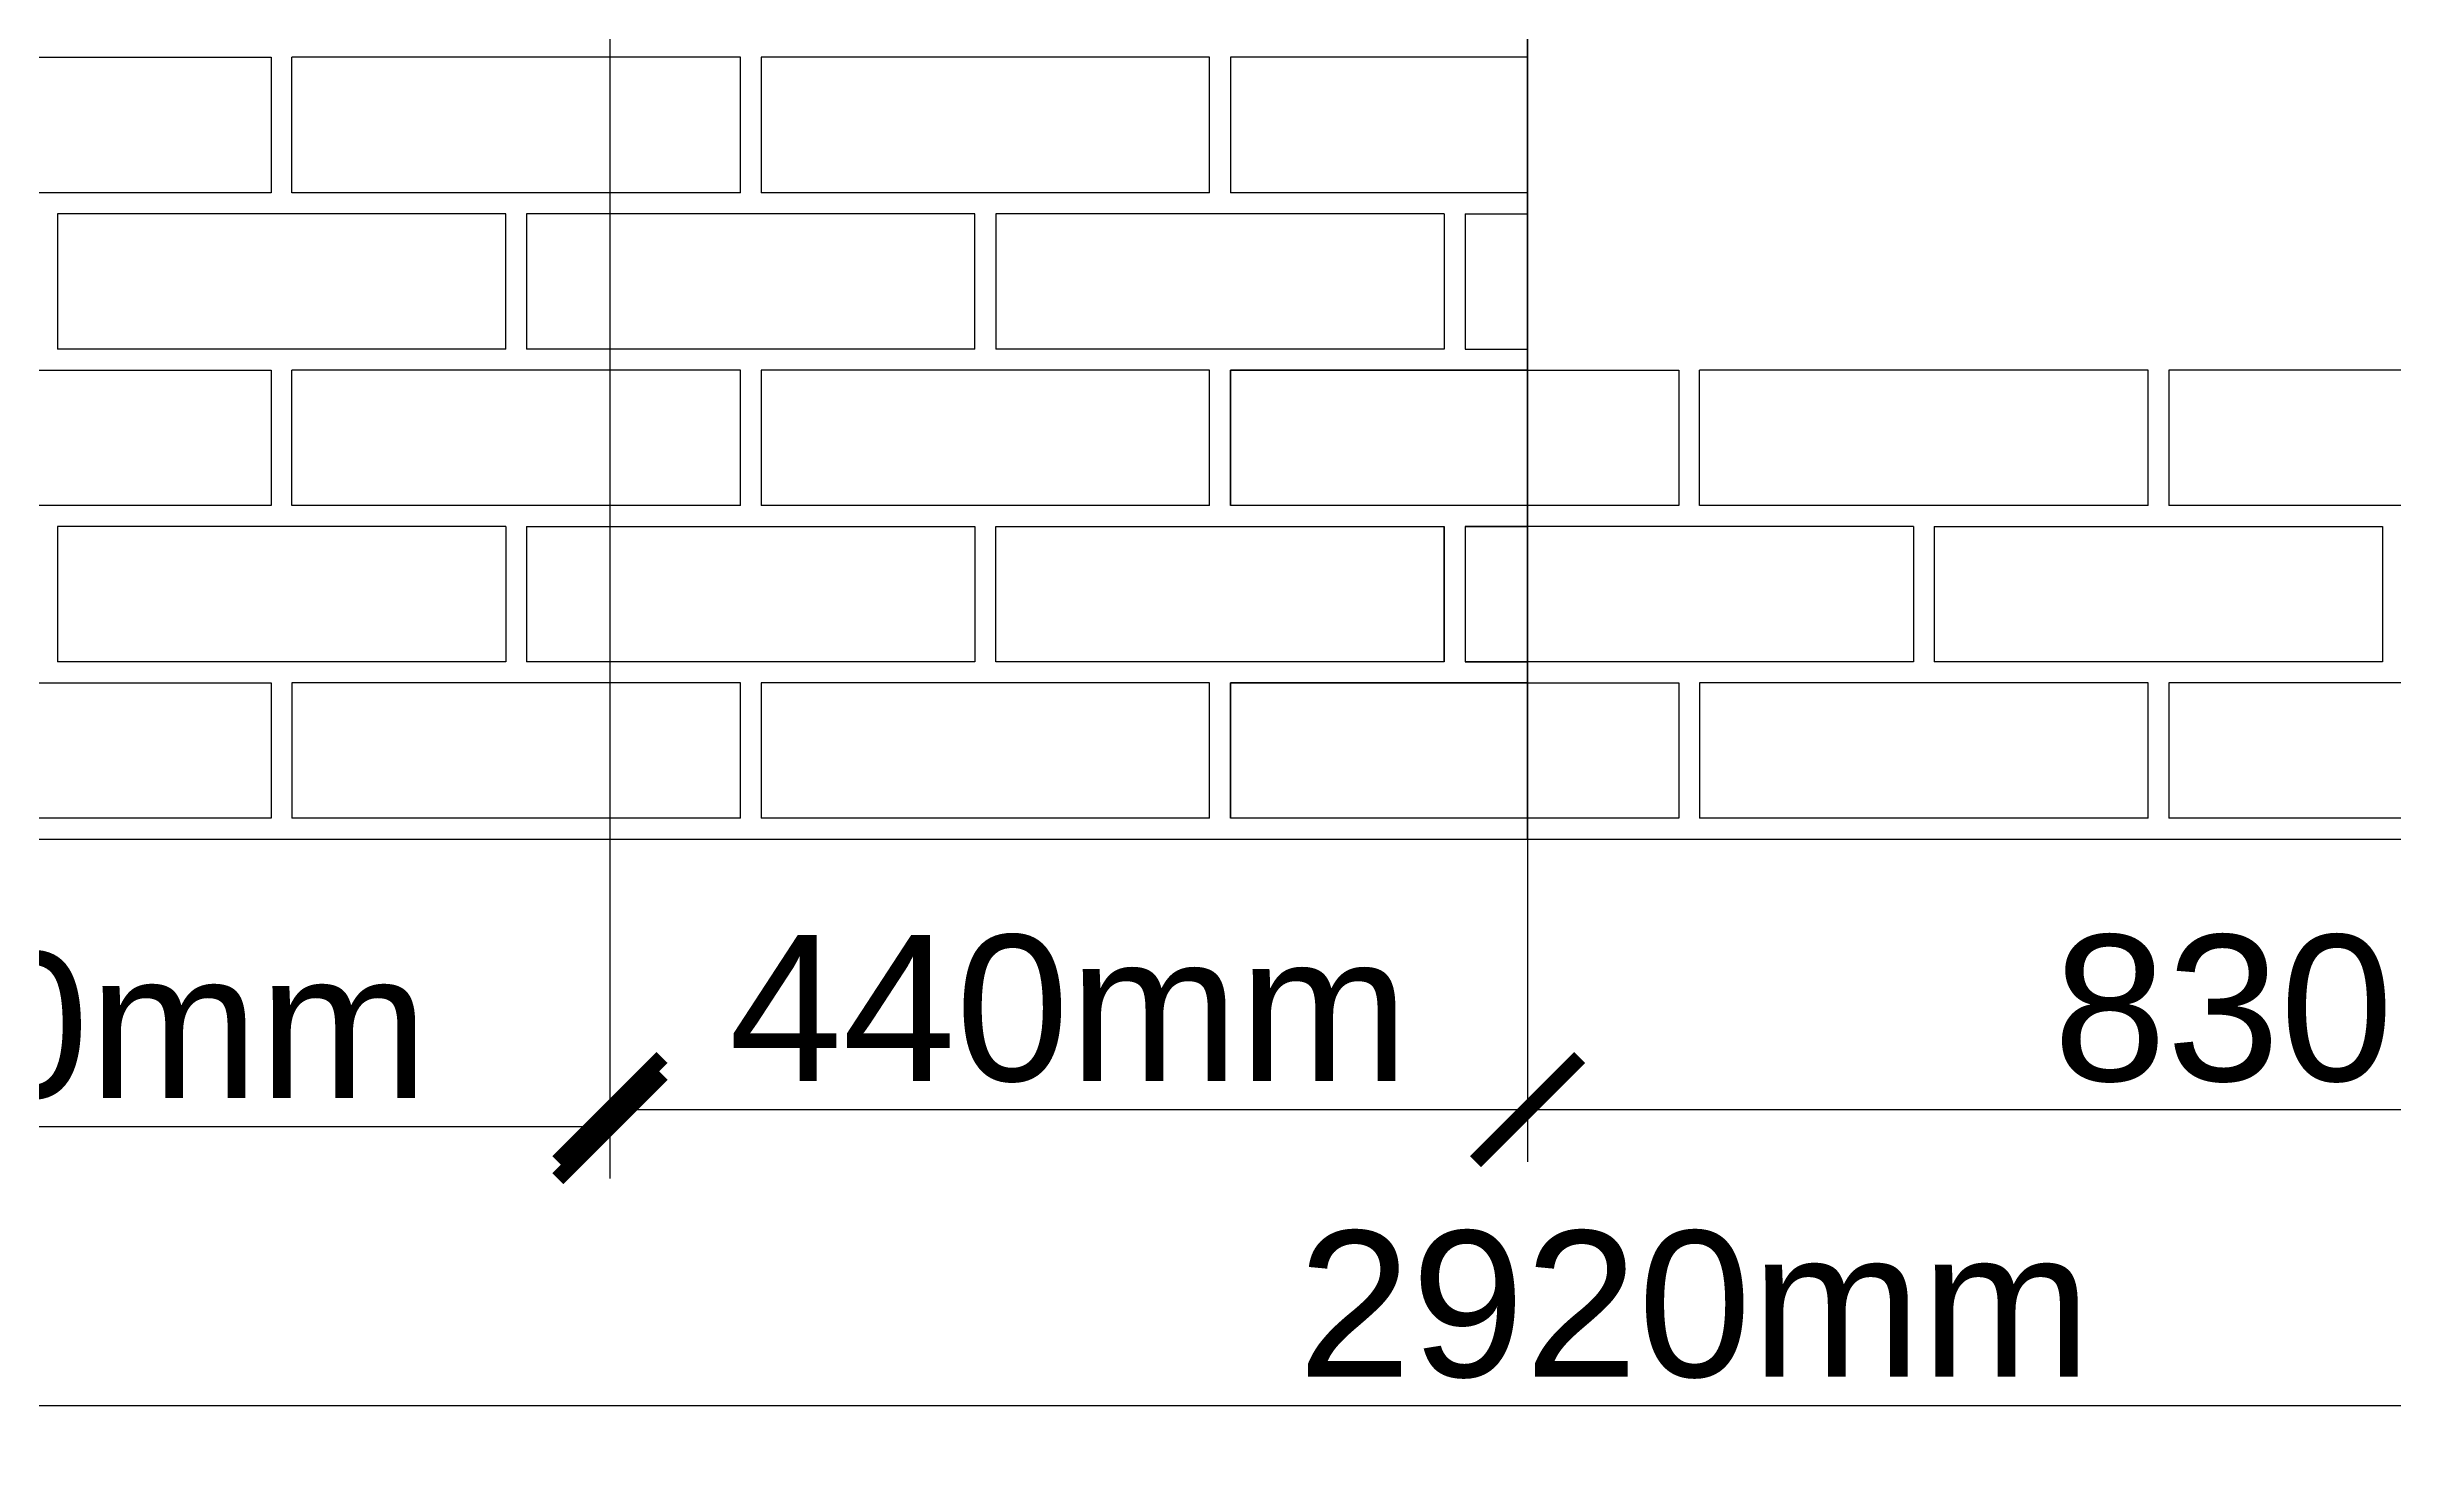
# Model space of a CAD drawing. Header units: millimetres. Extents: x -11841 to 102317, y -68819 to 40378.
# Drawn here: x 72877 to 74002, y 2588 to 3268 of the extents above; entities that cross this region are included whole.
import ezdxf

# ---------------------------------------------------------------- set-up
doc = ezdxf.new("R2010")
doc.units = ezdxf.units.MM
doc.styles.get("Standard").update_dxf_attribs({"font": 'Arial.ttf'})
doc.dimstyles.new('JRMStyle', dxfattribs={"dimtxt": 3.5, "dimasz": 2.5, "dimexe": 1.25, "dimexo": 0.625, "dimtad": 1, "dimdec": 0, "dimdsep": 46, "dimtxsty": 'Standard', "dimblk": 'ARCHTICK', "dimblk1": 'ARCHTICK', "dimblk2": 'ARCHTICK', "dimcen": 2.5, "dimadec": 0, "dimazin": 0, "dimtfac": 1, "dimtdec": 0, "dimtmove": 0, "dimatfit": 3, "dimldrblk": 'ARCHTICK', "dimfxl": 1, "dimarcsym": 0})

# ---------------------------------------------------------------- blocks, each defined once
blk = doc.blocks.new('_ArchTick')
at = {"color": 0, "linetype": 'ByBlock', "const_width": 0.15}
blk.add_lwpolyline([(-0.5, -0.5), (0.5, 0.5)], dxfattribs=at)
blk = doc.blocks.new('*D64')
at = {"color": 0, "lineweight": -2, "ltscale": 0.58, "transparency": 16777216}
for p, q in [((72206.62741914048, 2875.33228170709), (72206.62741914048, 2591.10872359559)), ((75126.62741914048, 2875.332281707092), (75126.62741914048, 2591.10872359559)), ((72206.62741914048, 2616.10872359559), (75126.62741914048, 2616.10872359559))]:
    blk.add_line(p, q, dxfattribs=at)
at = {"layer": 'Defpoints', "color": 0, "ltscale": 0.58, "transparency": 16777216}
for p in [(72206.62741914048, 2887.83228170709), (75126.62741914048, 2887.832281707092), (75126.62741914048, 2616.10872359559)]:
    blk.add_point(p, dxfattribs=at)
at = {"color": 0, "lineweight": -2, "ltscale": 0.58, "transparency": 16777216, "xscale": 50, "yscale": 50, "zscale": 50, "rotation": 180}
blk.add_blockref('_ArchTick', (72206.62741914048, 2616.10872359559), dxfattribs=at)
at = {"color": 0, "lineweight": -2, "ltscale": 0.58, "transparency": 16777216, "xscale": 50, "yscale": 50, "zscale": 50}
blk.add_blockref('_ArchTick', (75126.62741914048, 2616.10872359559), dxfattribs=at)
at = {"color": 0, "ltscale": 0.58, "transparency": 16777216, "insert": (73666.62741914048, 2664.348832736108), "char_height": 70, "attachment_point": 5}
blk.add_mtext('2920mm', dxfattribs=at)
blk = doc.blocks.new('*D65')
at = {"color": 0, "lineweight": -2, "ltscale": 0.58, "transparency": 16777216}
for p, q in [((72646.62741914036, 4000.332281707067), (72646.62741914036, 2724.91691611855)), ((73146.62741914036, 4000.332281707068), (73146.62741914036, 2724.91691611855)), ((72646.62741914036, 2749.91691611855), (73146.62741914036, 2749.91691611855))]:
    blk.add_line(p, q, dxfattribs=at)
at = {"layer": 'Defpoints', "color": 0, "ltscale": 0.58, "transparency": 16777216}
for p in [(72646.62741914036, 4012.832281707067), (73146.62741914036, 4012.832281707068), (73146.62741914036, 2749.91691611855)]:
    blk.add_point(p, dxfattribs=at)
at = {"color": 0, "lineweight": -2, "ltscale": 0.58, "transparency": 16777216, "xscale": 50, "yscale": 50, "zscale": 50, "rotation": 180}
blk.add_blockref('_ArchTick', (72646.62741914036, 2749.91691611855), dxfattribs=at)
at = {"color": 0, "lineweight": -2, "ltscale": 0.58, "transparency": 16777216, "xscale": 50, "yscale": 50, "zscale": 50}
blk.add_blockref('_ArchTick', (73146.62741914036, 2749.91691611855), dxfattribs=at)
at = {"color": 0, "ltscale": 0.58, "transparency": 16777216, "insert": (72896.62741914036, 2798.157025259069), "char_height": 70, "attachment_point": 5}
blk.add_mtext('500mm', dxfattribs=at)
blk = doc.blocks.new('*D66')
at = {"color": 0, "lineweight": -2, "ltscale": 0.58, "transparency": 16777216}
for p, q in [((73146.62741914036, 4000.332281707067), (73146.62741914036, 2733.043052496236)), ((73586.62741914042, 4000.332281707067), (73586.62741914042, 2733.043052496236)), ((73146.62741914036, 2758.043052496236), (73586.62741914042, 2758.043052496236))]:
    blk.add_line(p, q, dxfattribs=at)
at = {"layer": 'Defpoints', "color": 0, "ltscale": 0.58, "transparency": 16777216}
for p in [(73146.62741914036, 4012.832281707067), (73586.62741914042, 4012.832281707067), (73586.62741914042, 2758.043052496236)]:
    blk.add_point(p, dxfattribs=at)
at = {"color": 0, "lineweight": -2, "ltscale": 0.58, "transparency": 16777216, "xscale": 50, "yscale": 50, "zscale": 50, "rotation": 180}
blk.add_blockref('_ArchTick', (73146.62741914036, 2758.043052496236), dxfattribs=at)
at = {"color": 0, "lineweight": -2, "ltscale": 0.58, "transparency": 16777216, "xscale": 50, "yscale": 50, "zscale": 50}
blk.add_blockref('_ArchTick', (73586.62741914042, 2758.043052496236), dxfattribs=at)
at = {"color": 0, "ltscale": 0.58, "transparency": 16777216, "insert": (73366.6274191404, 2806.283161636754), "char_height": 70, "attachment_point": 5}
blk.add_mtext('440mm', dxfattribs=at)
blk = doc.blocks.new('*D80')
at = {"color": 0, "lineweight": -2, "ltscale": 0.58, "transparency": 16777216}
for p, q in [((73586.62741914042, 3100.332281707066), (73586.62741914042, 2733.043052496236)), ((74416.62741914038, 3100.332281707066), (74416.62741914038, 2733.043052496236)), ((73586.62741914042, 2758.043052496236), (74416.62741914038, 2758.043052496236))]:
    blk.add_line(p, q, dxfattribs=at)
at = {"layer": 'Defpoints', "color": 0, "ltscale": 0.58, "transparency": 16777216}
for p in [(73586.62741914042, 3112.832281707066), (74416.62741914038, 3112.832281707066), (74416.62741914038, 2758.043052496236)]:
    blk.add_point(p, dxfattribs=at)
at = {"color": 0, "lineweight": -2, "ltscale": 0.58, "transparency": 16777216, "xscale": 50, "yscale": 50, "zscale": 50, "rotation": 180}
blk.add_blockref('_ArchTick', (73586.62741914042, 2758.043052496236), dxfattribs=at)
at = {"color": 0, "lineweight": -2, "ltscale": 0.58, "transparency": 16777216, "xscale": 50, "yscale": 50, "zscale": 50}
blk.add_blockref('_ArchTick', (74416.62741914038, 2758.043052496236), dxfattribs=at)
at = {"color": 0, "ltscale": 0.58, "transparency": 16777216, "insert": (74001.6274191404, 2806.307036125158), "char_height": 70, "attachment_point": 5}
blk.add_mtext('830mm', dxfattribs=at)

msp = doc.modelspace()

# ---------------------------------------------------------------- linework, layer by layer
for p, q in [((73586.62741914036, 2887.832281707089), (73586.62741914048, 4912.832281707065)), ((72769.12741914048, 3262.832281707067), (72984.12741914048, 3262.832281707067)), ((72984.12741914048, 3262.832281707067), (72984.12741914048, 3197.832281707067)), ((72994.12741914048, 3197.832281707067), (72994.12741914048, 3262.832281707067)), ((73209.12741914048, 3262.832281707067), (72994.12741914048, 3262.832281707067)), ((73209.12741914048, 3197.832281707067), (73209.12741914048, 3262.832281707067)), ((73434.12741914048, 3262.832281707067), (73219.12741914048, 3262.832281707067)), ((73219.12741914048, 3262.832281707067), (73219.12741914048, 3197.832281707067)), ((73434.12741914048, 3197.832281707067), (73434.12741914048, 3262.832281707067)), ((73586.62741914038, 3262.832281707067), (73444.12741914048, 3262.832281707067)), ((73444.12741914048, 3262.832281707067), (73444.12741914048, 3197.832281707067)), ((72984.12741914048, 3197.832281707067), (72769.12741914048, 3197.832281707067)), ((73209.12741914048, 3197.832281707067), (72994.12741914048, 3197.832281707067)), ((73434.12741914048, 3197.832281707067), (73219.12741914048, 3197.832281707067)), ((73586.62741914038, 3197.832281707067), (73444.12741914048, 3197.832281707067)), ((73096.62741914048, 3187.832281707067), (72881.62741914048, 3187.832281707067)), ((72881.62741914048, 3187.832281707067), (72881.62741914048, 3122.832281707067)), ((73096.62741914048, 3122.832281707067), (73096.62741914048, 3187.832281707067)), ((73321.62741914048, 3187.832281707067), (73106.62741914048, 3187.832281707067)), ((73106.62741914048, 3187.832281707067), (73106.62741914048, 3122.832281707067)), ((73321.62741914048, 3122.832281707067), (73321.62741914048, 3187.832281707067)), ((73546.62741914048, 3187.832281707067), (73331.62741914048, 3187.832281707067)), ((73331.62741914048, 3187.832281707067), (73331.62741914048, 3122.832281707067)), ((73096.62741914048, 3122.832281707067), (72881.62741914048, 3122.832281707067)), ((73321.62741914048, 3122.832281707067), (73106.62741914048, 3122.832281707067)), ((73546.62741914048, 3122.832281707067), (73331.62741914048, 3122.832281707067)), ((72769.12741914048, 3112.832281707067), (72984.12741914048, 3112.832281707067)), ((72984.12741914048, 3112.832281707067), (72984.12741914048, 3047.832281707067)), ((72994.12741914048, 3047.832281707067), (72994.12741914048, 3112.832281707067)), ((73209.12741914048, 3112.832281707067), (72994.12741914048, 3112.832281707067)), ((73209.12741914048, 3047.832281707067), (73209.12741914048, 3112.832281707067)), ((73434.12741914048, 3112.832281707067), (73219.12741914048, 3112.832281707067)), ((73219.12741914048, 3112.832281707067), (73219.12741914048, 3047.832281707067)), ((73434.12741914048, 3047.832281707067), (73434.12741914048, 3112.832281707067)), ((73586.62741914038, 3112.832281707067), (73444.12741914048, 3112.832281707067)), ((73444.12741914048, 3112.832281707067), (73444.12741914048, 3047.832281707067)), ((73444.12741914048, 3047.832281707067), (73444.12741914048, 3112.832281707067)), ((73444.12741914048, 3112.832281707067), (73659.12741914048, 3112.832281707067)), ((73659.12741914048, 3112.832281707067), (73659.12741914048, 3047.832281707067)), ((73669.12741914048, 3047.832281707067), (73669.12741914048, 3112.832281707067)), ((73884.12741914048, 3112.832281707067), (73669.12741914048, 3112.832281707067)), ((73884.12741914048, 3047.832281707067), (73884.12741914048, 3112.832281707067)), ((74109.12741914048, 3112.832281707067), (73894.12741914048, 3112.832281707067)), ((73894.12741914048, 3112.832281707067), (73894.12741914048, 3047.832281707067)), ((72984.12741914048, 3047.832281707067), (72769.12741914048, 3047.832281707067)), ((73096.62741914048, 3037.832281707067), (72881.62741914048, 3037.832281707067)), ((72881.62741914048, 3037.832281707067), (72881.62741914048, 2972.832281707067)), ((73209.12741914048, 3047.832281707067), (72994.12741914048, 3047.832281707067)), ((73096.62741914048, 3037.832281707067), (73096.62741914048, 2972.832281707067)), ((73106.62741914048, 3037.832281707067), (73106.62741914048, 2972.832281707067)), ((73106.62741914048, 3037.832281707067), (73321.62741914048, 3037.832281707067)), ((73434.12741914048, 3047.832281707067), (73219.12741914048, 3047.832281707067)), ((73321.62741914048, 3037.832281707067), (73321.62741914048, 2972.832281707067)), ((73331.62741914048, 2972.832281707067), (73331.62741914048, 3037.832281707067)), ((73331.62741914048, 3037.832281707067), (73546.62741914048, 3037.832281707067)), ((73586.62741914038, 3047.832281707066), (73444.12741914048, 3047.832281707067)), ((73659.12741914048, 3047.832281707067), (73444.12741914048, 3047.832281707067)), ((73546.62741914048, 2972.832281707067), (73546.62741914048, 3037.832281707067)), ((73771.62741914048, 3037.832281707067), (73556.62741914048, 3037.832281707067)), ((73556.62741914048, 3037.832281707067), (73556.62741914048, 2972.832281707067)), ((73884.12741914048, 3047.832281707067), (73669.12741914048, 3047.832281707067)), ((73771.62741914048, 3037.832281707067), (73771.62741914048, 2972.832281707067)), ((73781.62741914048, 3037.832281707067), (73781.62741914048, 2972.832281707067)), ((73781.62741914048, 3037.832281707067), (73996.62741914048, 3037.832281707067)), ((74109.12741914048, 3047.832281707067), (73894.12741914048, 3047.832281707067)), ((73996.62741914048, 3037.832281707067), (73996.62741914048, 2972.832281707067)), ((73096.62741914048, 2972.832281707067), (72881.62741914048, 2972.832281707067)), ((73321.62741914048, 2972.832281707067), (73106.62741914048, 2972.832281707067)), ((73546.62741914048, 2972.832281707067), (73331.62741914048, 2972.832281707067)), ((73771.62741914048, 2972.832281707067), (73556.62741914048, 2972.832281707067)), ((73996.62741914048, 2972.832281707067), (73781.62741914048, 2972.832281707067)), ((72769.12741914048, 2962.832281707067), (72984.12741914048, 2962.832281707067)), ((72984.12741914048, 2962.832281707067), (72984.12741914048, 2897.832281707067)), ((73209.12741914048, 2962.832281707067), (72994.12741914048, 2962.832281707067)), ((72994.12741914048, 2962.832281707067), (72994.12741914048, 2897.832281707067)), ((73209.12741914048, 2897.832281707067), (73209.12741914048, 2962.832281707067)), ((73434.12741914048, 2962.832281707067), (73219.12741914048, 2962.832281707067)), ((73219.12741914048, 2962.832281707067), (73219.12741914048, 2897.832281707067)), ((73434.12741914048, 2897.832281707067), (73434.12741914048, 2962.832281707067)), ((73586.62741914038, 2962.832281707066), (73444.12741914048, 2962.832281707067)), ((73444.12741914048, 2962.832281707067), (73444.12741914048, 2897.832281707067)), ((73444.12741914048, 2897.832281707067), (73444.12741914048, 2962.832281707067)), ((73444.12741914048, 2962.832281707067), (73659.12741914048, 2962.832281707067)), ((73659.12741914048, 2962.832281707067), (73659.12741914048, 2897.832281707067)), ((73884.12741914048, 2962.832281707067), (73669.12741914048, 2962.832281707067)), ((73669.12741914048, 2962.832281707067), (73669.12741914048, 2897.832281707067)), ((73884.12741914048, 2897.832281707067), (73884.12741914048, 2962.832281707067)), ((74109.12741914048, 2962.832281707067), (73894.12741914048, 2962.832281707067)), ((73894.12741914048, 2962.832281707067), (73894.12741914048, 2897.832281707067)), ((72984.12741914048, 2897.832281707067), (72769.12741914048, 2897.832281707067)), ((73209.12741914048, 2897.832281707067), (72994.12741914048, 2897.832281707067)), ((73434.12741914048, 2897.832281707067), (73219.12741914048, 2897.832281707067)), ((73586.62741914036, 2897.832281707067), (73444.12741914048, 2897.832281707067)), ((73659.12741914048, 2897.832281707067), (73444.12741914048, 2897.832281707067)), ((73884.12741914048, 2897.832281707067), (73669.12741914048, 2897.832281707067)), ((74109.12741914048, 2897.832281707067), (73894.12741914048, 2897.832281707067)), ((72206.62741914048, 2887.83228170709), (75126.62741914048, 2887.83228170709))]:
    msp.add_line(p, q)
at = {"ltscale": 0.58}
for p, q in [((73546.62741914048, 3187.832281707067), (73546.62741914048, 3122.832281707067)), ((73556.62741914048, 3187.832281707067), (73556.62741914048, 3122.832281707067)), ((73556.62741914048, 3187.832281707067), (73586.62741914042, 3187.832281707067)), ((73556.62741914048, 3122.832281707067), (73586.62741914041, 3122.832281707067)), ((73546.62741914048, 3037.832281707067), (73546.62741914048, 2972.832281707067)), ((73556.62741914048, 3037.832281707067), (73556.62741914048, 2972.832281707067)), ((73556.62741914048, 3037.832281707067), (73586.62741914042, 3037.832281707067)), ((73556.62741914048, 2972.832281707067), (73586.62741914041, 2972.832281707067))]:
    msp.add_line(p, q, dxfattribs=at)

# ---------------------------------------------------------------- dimensions: what is measured, and where the dimension line sits
dim = msp.add_aligned_dim(p1=(72646.62741914036, 4012.832281707067), p2=(73146.62741914036, 4012.832281707068), distance=-1262.915365588518, dimstyle='JRMStyle', override={"dimpost": 'mm'}, dxfattribs=at)
dim.commit()
dim.dimension.update_dxf_attribs({"geometry": '*D65', "text_midpoint": (72896.62741914036, 2798.157025259069)})
for base, p1, p2, picture, middle in [((73586.62741914042, 2758.043052496236), (73146.62741914036, 4012.832281707067), (73586.62741914042, 4012.832281707067), '*D66', (73366.6274191404, 2806.283161636754)), ((74416.62741914038, 2758.043052496236), (73586.62741914042, 3112.832281707066), (74416.62741914038, 3112.832281707066), '*D80', (74001.6274191404, 2806.307036125158))]:
    dim = msp.add_linear_dim(base=base, p1=p1, p2=p2, dimstyle='JRMStyle', override={"dimpost": 'mm'}, dxfattribs=at)
    dim.commit()
    dim.dimension.update_dxf_attribs({"geometry": picture, "text_midpoint": middle})
dim = msp.add_linear_dim(base=(75126.62741914048, 2616.10872359559), p1=(72206.62741914048, 2887.83228170709), p2=(75126.62741914048, 2887.832281707092), dimstyle='JRMStyle', override={"dimpost": 'mm'}, dxfattribs=at)
dim.commit()
dim.dimension.update_dxf_attribs({"geometry": '*D64', "text_midpoint": (73666.62741914048, 2616.10872359559), "dimtype": 160})

doc.saveas('drawing.dxf')
